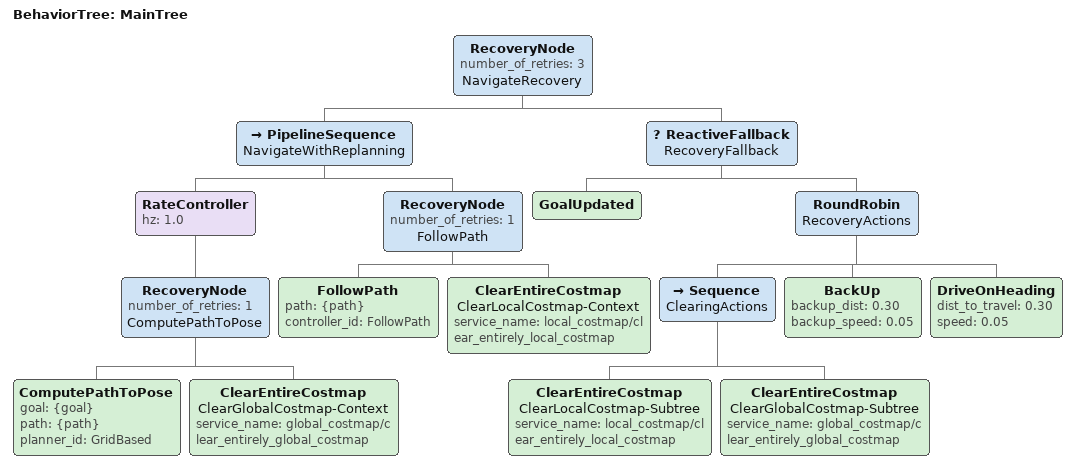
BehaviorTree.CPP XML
<root main_tree_to_execute="MainTree">
  <BehaviorTree ID="MainTree">
    <RecoveryNode number_of_retries="3" name="NavigateRecovery">
      <PipelineSequence name="NavigateWithReplanning">
        <RateController hz="1.0">
          <RecoveryNode number_of_retries="1" name="ComputePathToPose">
            <ComputePathToPose goal="{goal}" path="{path}" planner_id="GridBased"/>
            <ClearEntireCostmap name="ClearGlobalCostmap-Context" service_name="global_costmap/clear_entirely_global_costmap"/>
          </RecoveryNode>
        </RateController>
        <RecoveryNode number_of_retries="1" name="FollowPath">
          <FollowPath path="{path}" controller_id="FollowPath"/>
          <ClearEntireCostmap name="ClearLocalCostmap-Context" service_name="local_costmap/clear_entirely_local_costmap"/>
        </RecoveryNode>
      </PipelineSequence>
      <ReactiveFallback name="RecoveryFallback">
        <GoalUpdated/>
        <RoundRobin name="RecoveryActions">
          <Sequence name="ClearingActions">
            <ClearEntireCostmap name="ClearLocalCostmap-Subtree" service_name="local_costmap/clear_entirely_local_costmap"/>
            <ClearEntireCostmap name="ClearGlobalCostmap-Subtree" service_name="global_costmap/clear_entirely_global_costmap"/>
          </Sequence>
          <BackUp backup_dist="0.30" backup_speed="0.05"/>
          <DriveOnHeading dist_to_travel="0.30" speed="0.05"/>
        </RoundRobin>
      </ReactiveFallback>
    </RecoveryNode>
  </BehaviorTree>
</root>
